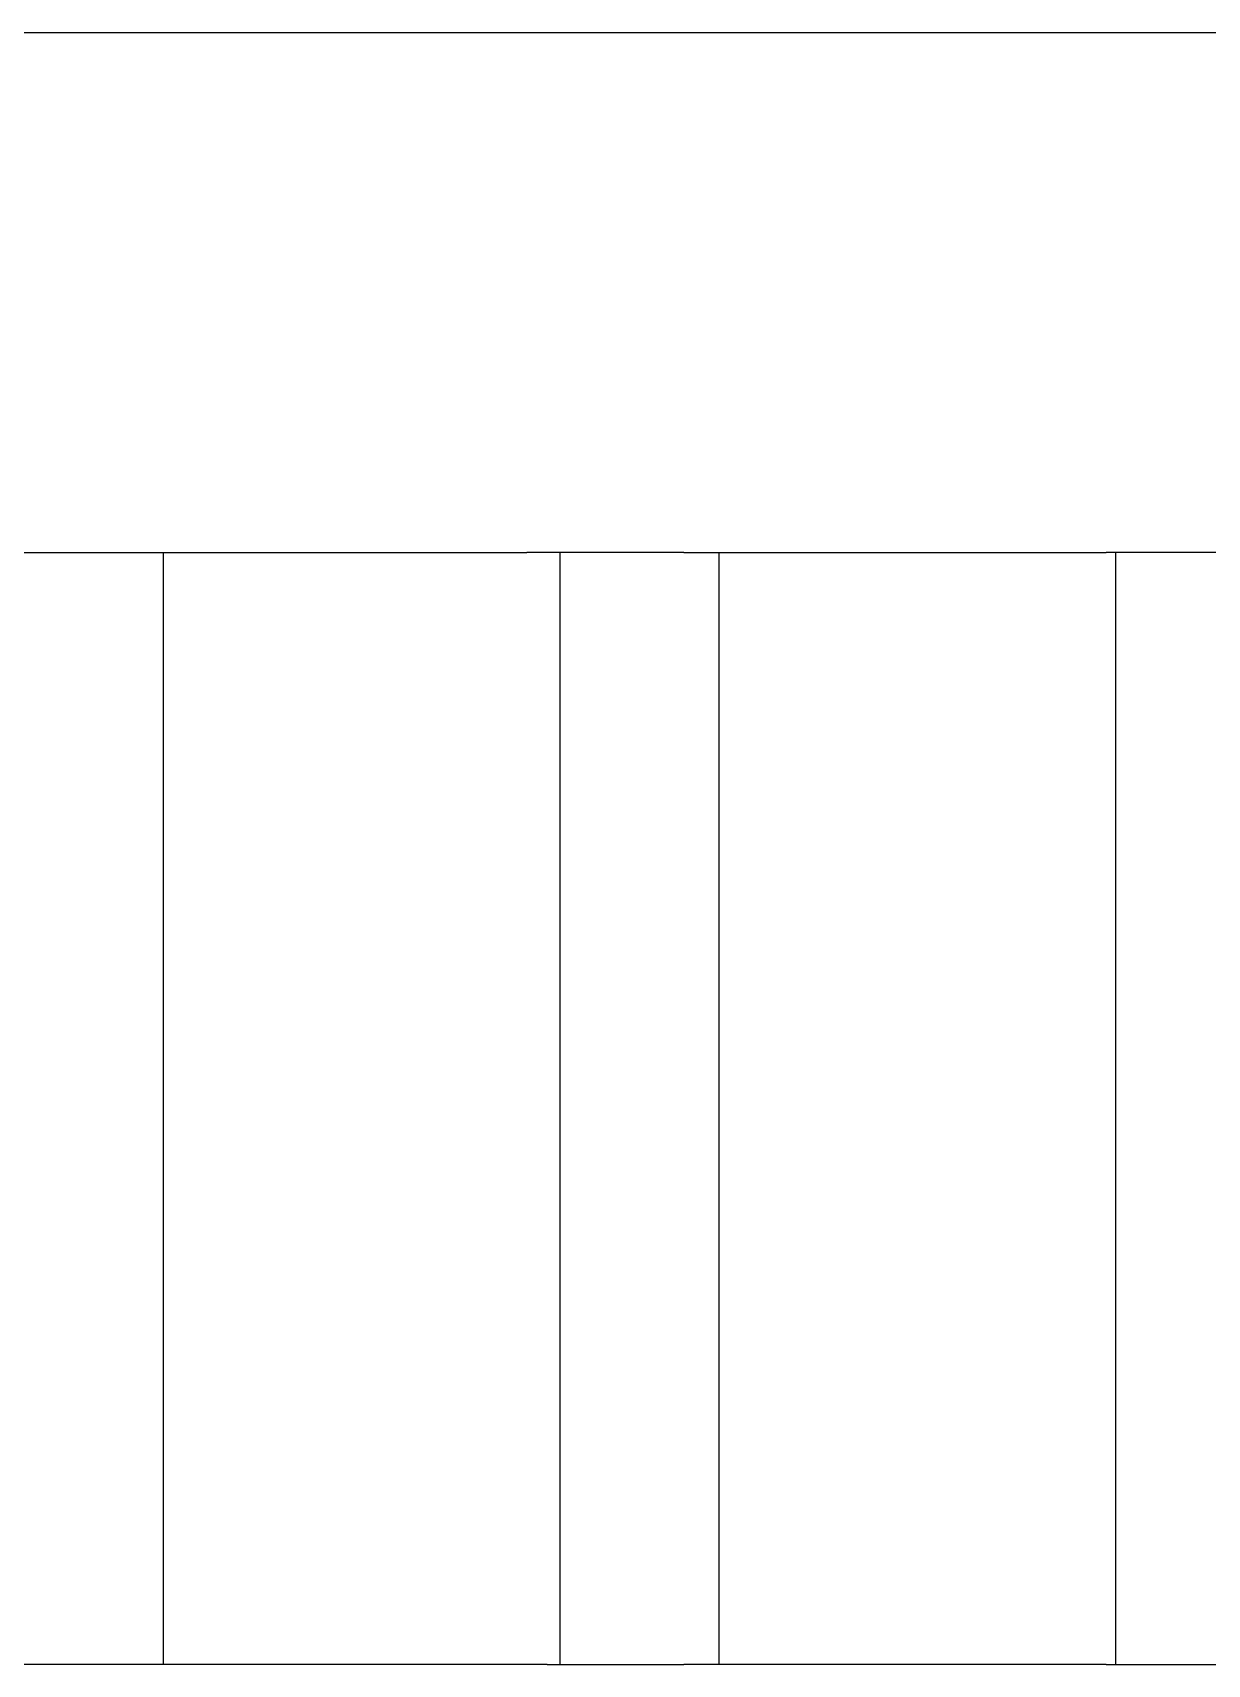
# Model space of a CAD drawing. Extents: x 396092 to 455492, y 17293 to 132793.
# Drawn here: x 416472.6 to 416620.7, y 46245.8 to 46451.2 of the extents above; entities that cross this region are included whole.
import ezdxf

# ---------------------------------------------------------------- set-up
doc = ezdxf.new("R2010")
doc.units = 0
doc.header["$LTSCALE"] = 1000
doc.header["$MEASUREMENT"] = 0
doc.layers.add('MU', color=34, linetype='Continuous')

msp = doc.modelspace()

# ---------------------------------------------------------------- linework, layer by layer
at = {"layer": 'MU', "color": 37}
for p, q in [((415087.73, 46451.23), (417652.73, 46451.23)), ((416434.81, 46385.76), (416534.91, 46385.76)), ((416554.69, 46385.76), (416534.91, 46385.76)), ((416554.69, 46385.76), (416607.91, 46385.76)), ((416627.69, 46385.76), (416607.91, 46385.76)), ((416497.48, 46245.76), (416434.81, 46245.76)), ((416534.91, 46245.76), (416497.48, 46245.76)), ((416537.48, 46245.76), (416534.91, 46245.76)), ((416537.48, 46245.76), (416554.69, 46245.76)), ((416607.91, 46245.76), (416554.69, 46245.76)), ((416607.91, 46245.76), (416627.69, 46245.76))]:
    msp.add_line(p, q, dxfattribs=at)
for points in [[(416489.13, 46245.76), (416489.13, 46385.76)], [(416539.13, 46245.76), (416539.13, 46385.76)], [(416559.13, 46245.76), (416559.13, 46385.76)], [(416609.13, 46245.76), (416609.13, 46385.76)]]:
    msp.add_lwpolyline(points, dxfattribs=at)

doc.saveas('drawing.dxf')
